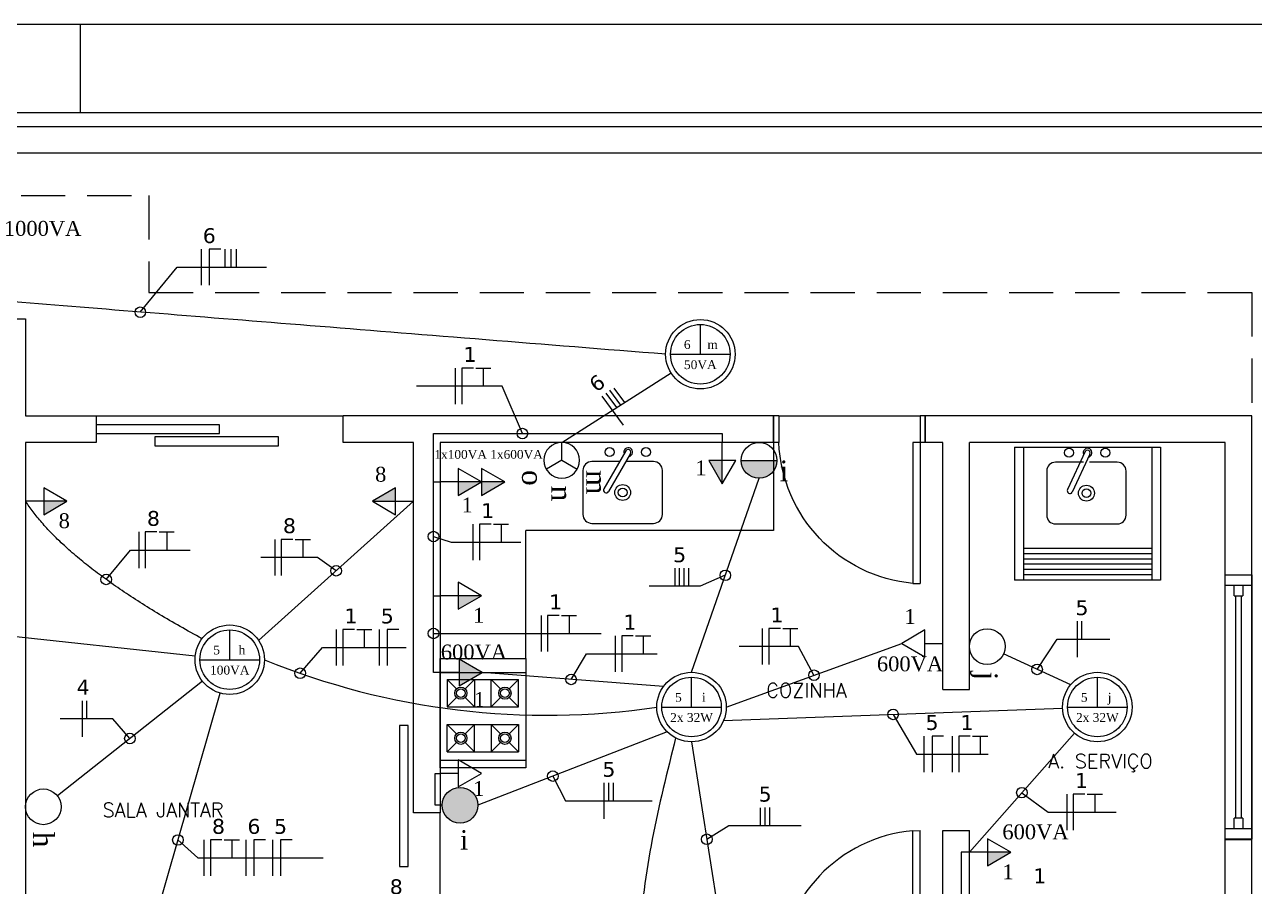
# Model space of a CAD drawing. Extents: x -8832 to -1466, y -5142 to -2323.
# Drawn here: x -3235 to -2538, y -3056 to -2567 of the extents above; entities that cross this region are included whole.
import ezdxf
from ezdxf.enums import TextEntityAlignment as Align

# ---------------------------------------------------------------- set-up
doc = ezdxf.new("R2010")
doc.units = 0
doc.header["$LTSCALE"] = 50
doc.header["$MEASUREMENT"] = 0
doc.linetypes.add('DASHED', pattern=[0.75, 0.5, -0.25])
doc.layers.get('0').update_dxf_attribs({"linetype": 'CONTINUOUS'})
for name, color, linetype in [('ABE', 7, 'CONTINUOUS'), ('ALV', 2, 'CONTINUOUS'), ('Box', 1, 'CONTINUOUS'), ('Eletrodutos', 6, 'CONTINUOUS'), ('fiacão', 3, 'CONTINUOUS'), ('Movéis e utensílios', 30, 'CONTINUOUS'), ('Muro', 194, 'CONTINUOUS'), ('Peças Sanitárias', 130, 'CONTINUOUS'), ('PISO', 237, 'CONTINUOUS'), ('Portas', 1, 'CONTINUOUS'), ('PROJ-COB', 210, 'DASHED'), ('SIMBOLOGIA', 1, 'CONTINUOUS'), ('text', 6, 'CONTINUOUS'), ('TX-M', 5, 'CONTINUOUS')]:
    doc.layers.add(name, color=color, linetype=linetype)
doc.styles.add('ITALICC', font='italicc', dxfattribs={"height": 4})
doc.styles.add('JMS1', font='times.ttf')
doc.styles.add('ROMANS', font='simplex.shx')

# ---------------------------------------------------------------- blocks, each defined once
blk = doc.blocks.new('P80')
at = {"layer": 'ABE'}
for p, q in [((-13.03, -9.92), (-9.03, -9.92)), ((-13.03, -9.92), (-13.03, -89.92)), ((-9.03, -9.92), (-9.03, -89.82))]:
    blk.add_line(p, q, dxfattribs=at)
at = {"layer": 'Box'}
blk.add_line((-9.03, -89.82), (-13.03, -89.92), dxfattribs=at)
at = {"layer": 'PISO'}
for p, q in [((-16.03, -9.92), (-16.03, 5.08)), ((-16.03, 5.08), (-13.03, 5.08)), ((-13.03, 5.08), (-13.03, -9.92)), ((66.97, 5.08), (66.97, -9.92)), ((66.97, 5.08), (69.97, 5.08)), ((69.97, -9.92), (69.97, 5.08)), ((-16.03, -9.92), (-13.03, -9.92)), ((66.97, -9.92), (69.97, -9.92))]:
    blk.add_line(p, q, dxfattribs=at)
blk.add_arc((-16.6, -6.52), 83.64, 275.19392, 357.67207, dxfattribs=at)
blk = doc.blocks.new('FOGAO')
at = {"layer": 'Movéis e utensílios'}
for p, q in [((293.41, 107.26), (293.41, 169.26)), ((293.41, 169.26), (341.91, 169.26)), ((341.91, 169.26), (341.91, 107.26)), ((293.91, 161.26), (341.91, 161.26)), ((297.41, 157.26), (302.7, 151.97)), ((297.41, 157.26), (297.41, 141.76)), ((297.41, 157.26), (337.91, 157.26)), ((307.63, 151.97), (312.91, 157.26)), ((312.91, 157.26), (312.91, 141.76)), ((322.41, 141.76), (322.41, 157.26)), ((322.41, 157.26), (327.7, 151.97)), ((332.63, 151.97), (337.91, 157.26)), ((337.91, 141.76), (337.91, 157.26)), ((297.41, 141.76), (302.7, 147.04)), ((307.63, 147.04), (312.91, 141.76)), ((322.41, 141.76), (327.7, 147.04)), ((332.63, 147.04), (337.91, 141.76)), ((297.41, 141.76), (337.91, 141.76)), ((297.41, 116.24), (297.41, 131.74)), ((297.41, 131.74), (302.7, 126.46)), ((297.41, 131.74), (337.91, 131.74)), ((307.63, 126.46), (312.91, 131.74)), ((312.91, 116.24), (312.91, 131.74)), ((322.41, 131.74), (322.41, 116.24)), ((322.41, 131.74), (327.7, 126.46)), ((332.63, 126.46), (337.91, 131.74)), ((337.91, 131.74), (337.91, 116.24)), ((297.41, 116.24), (302.7, 121.53)), ((307.63, 121.53), (312.91, 116.24)), ((322.41, 116.24), (327.7, 121.53)), ((332.63, 121.53), (337.91, 116.24)), ((297.41, 116.24), (337.91, 116.24)), ((341.91, 107.26), (293.41, 107.26)), ((341.91, 111.26), (293.91, 111.26))]:
    blk.add_line(p, q, dxfattribs=at)
for centre, radius in [((305.16, 149.51), 3.49), ((305.16, 149.51), 2.49), ((330.16, 149.51), 3.49), ((330.16, 149.51), 2.49), ((305.16, 123.99), 3.49), ((305.16, 123.99), 2.49), ((330.16, 123.99), 3.49), ((330.16, 123.99), 2.49)]:
    blk.add_circle(centre, radius, dxfattribs=at)
at = {"layer": 'Peças Sanitárias'}
blk.add_line((341.91, 169.26), (341.91, 123.27), dxfattribs=at)
blk = doc.blocks.new('JAN')
at = {"layer": 'ABE'}
for p, q in [((23.01, 19.4), (23.01, 34.4)), ((123.01, 34.4), (123.01, 19.4)), ((31.01, 28.4), (115.01, 28.4)), ((115.01, 25.4), (31.01, 25.4))]:
    blk.add_line(p, q, dxfattribs=at)
at = {"layer": 'PISO'}
for p, q in [((23.01, 34.4), (123.01, 34.4)), ((27.01, 19.4), (27.01, 34.4)), ((119.01, 34.4), (119.01, 19.4)), ((27.01, 29.4), (31.01, 29.4)), ((31.01, 24.4), (31.01, 29.4)), ((115.01, 29.4), (119.01, 29.4)), ((115.01, 29.4), (115.01, 24.4)), ((31.01, 24.4), (27.01, 24.4)), ((119.01, 24.4), (115.01, 24.4)), ((123.01, 19.4), (23.01, 19.4))]:
    blk.add_line(p, q, dxfattribs=at)
blk = doc.blocks.new('A$C2AD67FED')
at = {"layer": 'SIMBOLOGIA', "linetype": 'Continuous'}
blk.add_circle((60, 0), 60, dxfattribs=at)
at = {"layer": 'SIMBOLOGIA', "linetype": 'Continuous', "style": 'JMS1'}
blk.add_attdef('CIRC.1', text='', height=70, dxfattribs=at).set_placement((143.7, 0), align=Align.MIDDLE_LEFT)
blk = doc.blocks.new('A$C23953070')
at = {"layer": 'SIMBOLOGIA', "linetype": 'Continuous'}
for points in [[(72.6, -54.2), (166.4, 0), (72.6, 0)], [(166.4, -54.2), (260.3, 0), (166.4, 0)]]:
    blk.add_hatch(color=256, dxfattribs=at).paths.add_polyline_path(points)
at = {"layer": 'SIMBOLOGIA'}
blk.add_line((72.6, 0), (0, 0), dxfattribs=at)
at = {"layer": 'SIMBOLOGIA', "linetype": 'Continuous'}
for p, q in [((166.4, 0), (72.6, 0)), ((260.3, 0), (166.4, 0))]:
    blk.add_line(p, q, dxfattribs=at)
at = {"layer": 'SIMBOLOGIA'}
for points in [[(166.4, 0), (72.6, 54.2), (72.6, -54.2)], [(260.3, 0), (166.4, 54.2), (166.4, -54.2)]]:
    blk.add_lwpolyline(points, close=True, dxfattribs=at)
at = {"layer": 'SIMBOLOGIA', "linetype": 'Continuous', "style": 'JMS1'}
blk.add_attdef('POT', text='', height=60, dxfattribs=at).set_placement((195.5, 82.4), align=Align.MIDDLE_LEFT)
blk.add_attdef('CIRC.', (86.3, -123.1), '', height=60, dxfattribs=at)
blk = doc.blocks.new('A$C04520402')
at = {"layer": 'SIMBOLOGIA', "linetype": 'Continuous'}
blk.add_hatch(color=256, dxfattribs=at).paths.add_polyline_path([(0.0968, -0.0723), (0.2219, 0), (0.0968, 0)])
at = {"layer": 'SIMBOLOGIA'}
blk.add_line((0.0968, 0), (0, 0), dxfattribs=at)
at = {"layer": 'SIMBOLOGIA', "linetype": 'Continuous'}
blk.add_line((0.2219, 0), (0.0968, 0), dxfattribs=at)
at = {"layer": 'SIMBOLOGIA'}
blk.add_lwpolyline([(0.2219, 0), (0.0968, 0.0723), (0.0968, -0.0723)], close=True, dxfattribs=at)
at = {"layer": 'SIMBOLOGIA', "linetype": 'Continuous', "style": 'JMS1'}
blk.add_attdef('POT', text='', height=0.08, dxfattribs=at).set_placement((0.177, 0.1099), align=Align.MIDDLE_LEFT)
blk.add_attdef('CIRC.', (0.177, -0.1449), '', height=0.08, dxfattribs=at)
blk = doc.blocks.new('A$C7001172B')
at = {"layer": 'SIMBOLOGIA', "linetype": 'Continuous'}
blk.add_hatch(color=256, dxfattribs=at).paths.add_polyline_path([(0, 0, 1), (120, 0, 1)])
blk.add_circle((60, 0), 60, dxfattribs=at)
at = {"layer": 'SIMBOLOGIA', "linetype": 'Continuous', "style": 'JMS1'}
blk.add_attdef('CIRC.1', text='', height=70, dxfattribs=at).set_placement((143.7, 0), align=Align.MIDDLE_LEFT)
blk = doc.blocks.new('A$C7A1A14DC')
at = {"layer": 'SIMBOLOGIA'}
blk.add_line((0.0968, 0), (0, 0), dxfattribs=at)
blk.add_lwpolyline([(0.2219, 0), (0.0968, 0.0723), (0.0968, -0.0723)], close=True, dxfattribs=at)
at = {"layer": 'SIMBOLOGIA', "linetype": 'Continuous', "style": 'JMS1'}
blk.add_attdef('POT', text='', height=0.08, dxfattribs=at).set_placement((0.177, 0.1099), align=Align.MIDDLE_LEFT)
blk.add_attdef('CIRC.', (0.177, -0.1449), '', height=0.08, dxfattribs=at)
blk = doc.blocks.new('A$C046C75A3')
at = {"layer": 'SIMBOLOGIA', "linetype": 'Continuous'}
blk.add_hatch(color=256, dxfattribs=at).paths.add_polyline_path([(0, 0, 1), (120, 0)])
blk.add_line((0, 0), (120, 0), dxfattribs=at)
blk.add_circle((60, 0), 60, dxfattribs=at)
at = {"layer": 'SIMBOLOGIA', "linetype": 'Continuous', "style": 'JMS1'}
blk.add_attdef('CIRC.1', text='', height=70, dxfattribs=at).set_placement((143.7, 0), align=Align.MIDDLE_LEFT)
blk = doc.blocks.new('A$C37370DF5')
at = {"linetype": 'Continuous'}
for p, q in [((0, 0), (0, 126)), ((-126, 0), (126, 0))]:
    blk.add_line(p, q, dxfattribs=at)
for radius in [147, 126]:
    blk.add_circle((0, 0), radius, dxfattribs=at)
at = {"linetype": 'Continuous', "style": 'JMS1'}
for tag, p in [('CIRC.', (-55.5, 41.2)), ('CMD', (51.8, 41.2)), ('POT.', (0, -44.1))]:
    blk.add_attdef(tag, text='', height=37.5, dxfattribs=at).set_placement(p, align=Align.MIDDLE_CENTER)
blk = doc.blocks.new('A$C3018671F')
at = {"layer": 'SIMBOLOGIA'}
blk.add_hatch(color=256, dxfattribs=at).paths.add_polyline_path([(0.0968, 0.0723), (0.0968, -0.0723), (0.2219, 0)])
blk.add_line((0.0968, 0), (0, 0), dxfattribs=at)
blk.add_lwpolyline([(0.2219, 0), (0.0968, 0.0723), (0.0968, -0.0723)], close=True, dxfattribs=at)
at = {"layer": 'SIMBOLOGIA', "linetype": 'Continuous', "style": 'JMS1'}
blk.add_attdef('POT', text='', height=0.08, dxfattribs=at).set_placement((0.177, 0.1099), align=Align.MIDDLE_LEFT)
blk.add_attdef('CIRC.', (0.177, -0.1449), '', height=0.08, dxfattribs=at)
blk = doc.blocks.new('A$C07894F55')
at = {"layer": 'SIMBOLOGIA', "linetype": 'Continuous'}
for q in [(108.4, 62.1), (0, 0), (108.4, -62.1)]:
    blk.add_line((72, 0), q, dxfattribs=at)
blk.add_ellipse((72, 0), major_axis=(-72, 0), ratio=1, start_param=3.141593, end_param=9.424778, dxfattribs=at)
at = {"layer": 'SIMBOLOGIA', "linetype": 'Continuous', "style": 'JMS1', "width": 1}
blk.add_attdef('CIRC.1', text='', height=84, dxfattribs=at).set_placement((111.2, 73.2), align=Align.BOTTOM_LEFT)
blk.add_attdef('CIRC.2', text='', height=84, dxfattribs=at).set_placement((174, 0), align=Align.MIDDLE_LEFT)
blk.add_attdef('CIRC.3', text='', height=84, dxfattribs=at).set_placement((111.2, -76), align=Align.TOP_LEFT)

msp = doc.modelspace()

# ---------------------------------------------------------------- linework, layer by layer
at = {"lineweight": 13}
for p, q in [((-2278.17, -2566.96), (-4378.17, -2566.96)), ((-3203.17, -2616.96), (-3203.17, -2566.96)), ((-2328.17, -2616.96), (-4253.17, -2616.96))]:
    msp.add_line(p, q, dxfattribs=at)
for p, q in [((-3169.32, -2730.02), (-3148.41, -2704.51)), ((-3148.41, -2704.51), (-3097.84, -2704.51)), ((-2964.22, -2771.85), (-3012.71, -2771.85)), ((-2952.76, -2798.82), (-2964.22, -2771.85)), ((-3003.16, -2857.19), (-2993.07, -2860.44)), ((-2993.07, -2860.44), (-2953.57, -2860.44)), ((-3188.67, -2881.49), (-3174.97, -2864.82)), ((-3174.97, -2864.82), (-3141.14, -2864.82)), ((-3068.84, -2868.98), (-3101.02, -2868.98)), ((-3058.33, -2876.6), (-3068.84, -2868.98)), ((-2852.05, -2885.32), (-2880.87, -2885.32)), ((-2837.76, -2879.16), (-2852.05, -2885.32)), ((-3003.16, -2912.12), (-2908.04, -2912.12)), ((-3078.72, -2934.69), (-3066.13, -2920.13)), ((-3066.13, -2920.13), (-3018.63, -2920.13)), ((-2796.24, -2919.58), (-2829.93, -2919.58)), ((-2787.51, -2935.81), (-2796.24, -2919.58)), ((-2661.05, -2932.49), (-2649.59, -2915.32)), ((-2649.59, -2915.32), (-2619.9, -2915.32)), ((-2925.17, -2938.2), (-2916.52, -2923.6)), ((-2916.52, -2923.6), (-2876.42, -2923.6)), ((-3184.95, -2960.52), (-3214.78, -2960.52)), ((-3175.2, -2971.67), (-3184.95, -2960.52)), ((-2742.66, -2958.01), (-2729.48, -2980.51)), ((-2729.48, -2980.51), (-2688.83, -2980.51)), ((-2935.5, -2992.99), (-2928.36, -3006.94)), ((-2669.65, -3002.4), (-2654.76, -3013.4)), ((-2928.36, -3006.94), (-2879.25, -3006.94)), ((-2654.76, -3013.4), (-2616.28, -3013.4)), ((-2848.21, -3028.81), (-2835.69, -3021.03)), ((-2835.69, -3021.03), (-2794.78, -3021.03)), ((-3147.98, -3029.2), (-3136.76, -3039.41)), ((-3136.76, -3039.41), (-3065.7, -3039.41))]:
    msp.add_line(p, q)
at = {"layer": 'ALV'}
for p, q in [((-3324.4, -2733.84), (-3234.4, -2733.84)), ((-3234.4, -2733.84), (-3234.4, -2788.84)), ((-3234.4, -2788.84), (-3194.4, -2788.84)), ((-3194.4, -2788.84), (-3194.4, -2803.84)), ((-2810.4, -2788.84), (-3054.4, -2788.84)), ((-3054.4, -2803.84), (-3054.4, -2788.84)), ((-2810.4, -2788.84), (-2810.4, -2803.84)), ((-2699.4, -2788.84), (-2724.4, -2788.84)), ((-2724.4, -2788.84), (-2724.4, -2803.84)), ((-2539.4, -2788.84), (-2699.4, -2788.84)), ((-2539.4, -3118.84), (-2539.4, -2788.84)), ((-3234.4, -2803.84), (-3234.4, -3063.84)), ((-3194.4, -2803.84), (-3234.4, -2803.84)), ((-3014.4, -2803.84), (-3054.4, -2803.84)), ((-3014.4, -3013.84), (-3014.4, -2803.84)), ((-2999.4, -2803.84), (-2999.4, -3013.84)), ((-2810.4, -2803.84), (-2999.4, -2803.84)), ((-2714.4, -2803.84), (-2724.4, -2803.84)), ((-2714.4, -2943.84), (-2714.4, -2803.84)), ((-2554.4, -2803.84), (-2699.4, -2803.84)), ((-2699.4, -2943.84), (-2699.4, -2803.84)), ((-2554.4, -3103.84), (-2554.4, -2803.84)), ((-2554.4, -2878.84), (-2539.4, -2878.84)), ((-2714.4, -2943.84), (-2699.4, -2943.84)), ((-2999.4, -3013.84), (-3014.4, -3013.84)), ((-2714.4, -3103.84), (-2714.4, -3023.84)), ((-2714.4, -3023.84), (-2699.4, -3023.84)), ((-2699.4, -3103.84), (-2699.4, -3023.84)), ((-2554.4, -3028.84), (-2539.4, -3028.84))]:
    msp.add_line(p, q, dxfattribs=at)
at = {"layer": 'Box'}
for points in [[(-3194.4, -2798.84), (-3124.4, -2798.84), (-3124.4, -2793.84), (-3194.4, -2793.84)], [(-3161.01, -2805.73), (-3091.01, -2805.73), (-3091.01, -2800.73), (-3161.01, -2800.73)], [(-3017.51, -3044.22), (-3017.51, -2964.22), (-3022.51, -2964.22), (-3022.51, -3044.22)]]:
    msp.add_lwpolyline(points, close=True, dxfattribs=at)
at = {"layer": 'Eletrodutos'}
for p, q in [((-2930.45, -2803.84), (-2868.52, -2764.41)), ((-3003.16, -2826.21), (-3003.16, -2798.82)), ((-3003.16, -2798.82), (-2839.5, -2798.82)), ((-2839.5, -2798.82), (-2839.5, -2803.84)), ((-3003.16, -2934.24), (-3003.16, -2826.21)), ((-3003.16, -2826.21), (-2999.4, -2826.21)), ((-2856.9, -2934.15), (-2818.63, -2824.17)), ((-3102.26, -2916.05), (-3014.4, -2837.16)), ((-3003.16, -2890.75), (-2999.4, -2890.75)), ((-3379.71, -2898.84), (-3138.19, -2924.89)), ((-2837.21, -2953.84), (-2737.8, -2917.77)), ((-2641.99, -2941.2), (-2680.11, -2923.77)), ((-2998.9, -2934.24), (-3003.16, -2934.24)), ((-2872.75, -2942.16), (-2975.49, -2934.24)), ((-3134.07, -2939.2), (-3216.33, -3004.13)), ((-3171.9, -3112.47), (-3124.05, -2945.93)), ((-2838.75, -2961.47), (-2646.57, -2954.55)), ((-2870.75, -2967.82), (-2977.98, -3009.49)), ((-2699.4, -3036.18), (-2639.91, -2968.61)), ((-2856.9, -2973.52), (-2839.53, -3084.1)), ((-3002.22, -3009.49), (-3002.22, -2991.47)), ((-3002.22, -2991.47), (-2999.4, -2991.47)), ((-2998.23, -3009.49), (-3002.22, -3009.49)), ((-2699.4, -3036.18), (-2704.14, -3036.18)), ((-2704.14, -3036.18), (-2704.14, -3108.97))]:
    msp.add_line(p, q, dxfattribs=at)
at = {"layer": 'Eletrodutos', "color": 167}
for centre in [(-3169.32, -2730.02), (-2952.76, -2798.82), (-3003.16, -2857.19), (-3188.67, -2881.49), (-3058.33, -2876.6), (-2837.76, -2879.16), (-3003.16, -2912.12), (-3078.72, -2934.69), (-2787.51, -2935.81), (-2661.05, -2932.49), (-2925.17, -2938.2), (-2742.66, -2958.01), (-3175.2, -2971.67), (-2935.5, -2992.99), (-2669.65, -3002.4), (-3147.98, -3029.2), (-2848.21, -3028.81)]:
    msp.add_circle(centre, 3, dxfattribs=at)
at = {"layer": 'Eletrodutos'}
msp.add_arc((-2939.06, -2536.86), 421.63, 247.71749, 278.52152, dxfattribs=at)
for points in [[(-2871.6, -2753.84), (-3402.25, -2711.23), (-3537.27, -2700.41)], [(-3134.3, -2915.1), (-3210.99, -2873.41), (-3234.29, -2837.16)]]:
    msp.add_open_spline(points, degree=2, dxfattribs=at)
msp.add_spline([(-2865.93, -2971.33), (-2886.12, -3086.26), (-2867.45, -3220.97)], degree=3, dxfattribs=at)
at = {"layer": 'fiacão'}
for p, q in [((-3134.89, -2694.3), (-3134.89, -2714.72)), ((-3121.42, -2694.3), (-3121.42, -2704.51)), ((-3118.05, -2694.3), (-3118.05, -2704.51)), ((-3114.95, -2694.3), (-3114.95, -2704.51)), ((-2990.79, -2761.64), (-2990.79, -2782.06)), ((-2990.79, -2761.64), (-2990.79, -2782.06)), ((-2979.2, -2761.64), (-2970.62, -2761.64)), ((-2974.91, -2761.64), (-2974.91, -2771.85)), ((-2900.99, -2773.1), (-2894.98, -2781.26)), ((-2907.68, -2777.65), (-2895.58, -2794.09)), ((-2905.53, -2775.9), (-2899.48, -2784.12)), ((-2903.33, -2774.26), (-2897.17, -2782.65)), ((-2980.76, -2850.23), (-2980.76, -2870.65)), ((-2980.76, -2850.23), (-2980.76, -2870.65)), ((-2969.17, -2850.23), (-2960.59, -2850.23)), ((-2964.88, -2850.23), (-2964.88, -2860.44)), ((-3170.22, -2854.61), (-3170.22, -2875.03)), ((-3170.22, -2854.61), (-3170.22, -2875.03)), ((-3158.63, -2854.61), (-3150.05, -2854.61)), ((-3154.34, -2854.61), (-3154.34, -2864.82)), ((-3093.12, -2858.77), (-3093.12, -2879.19)), ((-3093.12, -2858.77), (-3093.12, -2879.19)), ((-3081.53, -2858.77), (-3072.95, -2858.77)), ((-3077.24, -2858.77), (-3077.24, -2868.98)), ((-2866.18, -2885.32), (-2866.18, -2875.18)), ((-2863.69, -2885.32), (-2863.69, -2875.14)), ((-2861.05, -2885.32), (-2861.05, -2875.11)), ((-2858.41, -2885.32), (-2858.41, -2875.11)), ((-2942.21, -2901.91), (-2942.21, -2922.33)), ((-2942.21, -2901.91), (-2942.21, -2922.33)), ((-2930.62, -2901.91), (-2922.04, -2901.91)), ((-2926.33, -2901.91), (-2926.33, -2912.12)), ((-2638.42, -2905.11), (-2638.42, -2925.53)), ((-2635.66, -2915.32), (-2635.66, -2905.14)), ((-3058.26, -2909.92), (-3058.26, -2930.34)), ((-3058.26, -2909.92), (-3058.26, -2930.34)), ((-3046.67, -2909.92), (-3038.09, -2909.92)), ((-3042.38, -2909.92), (-3042.38, -2920.13)), ((-3034.02, -2909.92), (-3034.02, -2930.34)), ((-2900.19, -2913.39), (-2900.19, -2933.81)), ((-2900.19, -2913.39), (-2900.19, -2933.81)), ((-2888.6, -2913.39), (-2880.02, -2913.39)), ((-2884.31, -2913.39), (-2884.31, -2923.6)), ((-2816.8, -2909.37), (-2816.8, -2929.79)), ((-2816.8, -2909.37), (-2816.8, -2929.78)), ((-2805.22, -2909.37), (-2796.64, -2909.37)), ((-2800.93, -2909.37), (-2800.93, -2919.58)), ((-3202.25, -2950.31), (-3202.25, -2970.73)), ((-3199.87, -2950.31), (-3199.87, -2960.52)), ((-2725.2, -2970.3), (-2725.2, -2990.72)), ((-2709.16, -2970.3), (-2709.16, -2990.72)), ((-2709.16, -2970.3), (-2709.16, -2990.72)), ((-2697.57, -2970.3), (-2688.99, -2970.3)), ((-2693.28, -2970.3), (-2693.28, -2980.51)), ((-2906.57, -2996.74), (-2906.57, -3017.15)), ((-2903.81, -3006.94), (-2903.81, -2996.77)), ((-2901.17, -3006.94), (-2901.17, -2996.74)), ((-2644.24, -3003.19), (-2644.24, -3023.61)), ((-2644.24, -3003.19), (-2644.24, -3023.61)), ((-2632.65, -3003.19), (-2624.07, -3003.19)), ((-2628.36, -3003.19), (-2628.36, -3013.4)), ((-2817.72, -3021.03), (-2817.72, -3010.89)), ((-2815.23, -3021.03), (-2815.23, -3010.86)), ((-2812.6, -3021.03), (-2812.6, -3010.82)), ((-3133.35, -3029.2), (-3133.35, -3049.62)), ((-3133.35, -3029.2), (-3133.35, -3049.62)), ((-3121.77, -3029.2), (-3113.18, -3029.2)), ((-3117.48, -3029.2), (-3117.48, -3039.41)), ((-3109.58, -3029.2), (-3109.58, -3049.62)), ((-3109.58, -3029.2), (-3109.58, -3049.62)), ((-3094.49, -3029.2), (-3094.49, -3049.62)), ((-3094.49, -3029.2), (-3094.49, -3049.62))]:
    msp.add_line(p, q, dxfattribs=at)
for points in [[(-3123.72, -2694.3), (-3130.26, -2694.3), (-3130.26, -2714.72)], [(-3123.72, -2694.3), (-3130.26, -2694.3), (-3130.26, -2714.72)], [(-2980.53, -2761.64), (-2987.07, -2761.64), (-2987.07, -2782.06)], [(-2980.53, -2761.64), (-2987.07, -2761.64), (-2987.07, -2782.06)], [(-2970.5, -2850.23), (-2977.04, -2850.23), (-2977.04, -2870.65)], [(-2970.5, -2850.23), (-2977.04, -2850.23), (-2977.04, -2870.65)], [(-3159.96, -2854.61), (-3166.5, -2854.61), (-3166.5, -2875.03)], [(-3159.96, -2854.61), (-3166.5, -2854.61), (-3166.5, -2875.03)], [(-3082.86, -2858.77), (-3089.4, -2858.77), (-3089.4, -2879.19)], [(-3082.86, -2858.77), (-3089.4, -2858.77), (-3089.4, -2879.19)], [(-2931.95, -2901.91), (-2938.49, -2901.91), (-2938.49, -2922.33)], [(-2931.95, -2901.91), (-2938.49, -2901.91), (-2938.49, -2922.33)], [(-3048, -2909.92), (-3054.54, -2909.92), (-3054.54, -2930.34)], [(-3048, -2909.92), (-3054.54, -2909.92), (-3054.54, -2930.34)], [(-3022.86, -2909.92), (-3029.4, -2909.92), (-3029.4, -2930.34)], [(-3022.86, -2909.92), (-3029.4, -2909.92), (-3029.4, -2930.34)], [(-2889.93, -2913.39), (-2896.47, -2913.39), (-2896.47, -2933.81)], [(-2889.93, -2913.39), (-2896.47, -2913.39), (-2896.47, -2933.81)], [(-2806.54, -2909.37), (-2813.09, -2909.37), (-2813.09, -2929.79)], [(-2806.54, -2909.37), (-2813.09, -2909.37), (-2813.09, -2929.79)], [(-2714.04, -2970.3), (-2720.58, -2970.3), (-2720.58, -2990.72)], [(-2714.04, -2970.3), (-2720.58, -2970.3), (-2720.58, -2990.72)], [(-2698.89, -2970.3), (-2705.44, -2970.3), (-2705.44, -2990.72)], [(-2698.89, -2970.3), (-2705.44, -2970.3), (-2705.44, -2990.72)], [(-2633.98, -3003.19), (-2640.52, -3003.19), (-2640.52, -3023.61)], [(-2633.98, -3003.19), (-2640.52, -3003.19), (-2640.52, -3023.61)], [(-3123.09, -3029.2), (-3129.63, -3029.2), (-3129.63, -3049.62)], [(-3123.09, -3029.2), (-3129.63, -3029.2), (-3129.63, -3049.62)], [(-3098.41, -3029.2), (-3104.95, -3029.2), (-3104.95, -3049.62)], [(-3098.41, -3029.2), (-3104.95, -3029.2), (-3104.95, -3049.62)], [(-3083.33, -3029.2), (-3089.87, -3029.2), (-3089.87, -3049.62)], [(-3083.33, -3029.2), (-3089.87, -3029.2), (-3089.87, -3049.62)]]:
    msp.add_lwpolyline(points, dxfattribs=at)
at = {"layer": 'Movéis e utensílios'}
for p, q in [((-2894.09, -2808.54), (-2906.59, -2830.19)), ((-2810.4, -2803.84), (-2810.4, -2853.84)), ((-2673.76, -2806.57), (-2591.08, -2806.57)), ((-2673.76, -2806.57), (-2673.76, -2881.92)), ((-2668.76, -2806.57), (-2668.76, -2881.92)), ((-2633.72, -2808.91), (-2643.74, -2830.56)), ((-2596.08, -2806.57), (-2596.08, -2881.92)), ((-2591.08, -2806.57), (-2591.08, -2881.92)), ((-2897.65, -2814.71), (-2913.43, -2814.71)), ((-2891.49, -2810.04), (-2903.99, -2831.69)), ((-2878.43, -2814.71), (-2894.18, -2814.71)), ((-2634.8, -2815.07), (-2650.59, -2815.07)), ((-2631.12, -2810.41), (-2641.15, -2832.06)), ((-2615.59, -2815.07), (-2631.34, -2815.07)), ((-2918.43, -2819.71), (-2918.43, -2844.71)), ((-2873.43, -2844.71), (-2873.43, -2819.71)), ((-2655.59, -2820.07), (-2655.59, -2845.07)), ((-2610.59, -2845.07), (-2610.59, -2820.07)), ((-2913.43, -2849.71), (-2878.43, -2849.71)), ((-2650.59, -2850.07), (-2615.59, -2850.07)), ((-2810.4, -2853.84), (-2950.9, -2853.84)), ((-2950.9, -2926.24), (-2950.9, -2853.84)), ((-2596.08, -2863.92), (-2668.76, -2863.92)), ((-2596.08, -2866.92), (-2668.76, -2866.92)), ((-2596.08, -2866.92), (-2668.76, -2866.92)), ((-2596.08, -2869.92), (-2668.76, -2869.92)), ((-2596.08, -2872.92), (-2668.76, -2872.92)), ((-2596.08, -2875.92), (-2668.76, -2875.92)), ((-2591.08, -2881.92), (-2673.76, -2881.92)), ((-2596.08, -2878.92), (-2668.76, -2878.92))]:
    msp.add_line(p, q, dxfattribs=at)
for centre, radius in [((-2903.33, -2809.29), 2.5), ((-2882.73, -2809.29), 2.5), ((-2642.96, -2809.66), 2.5), ((-2622.36, -2809.66), 2.5), ((-2895.93, -2832.21), 4.5), ((-2895.93, -2832.21), 2.5), ((-2633.09, -2832.57), 4.5), ((-2633.09, -2832.57), 2.5)]:
    msp.add_circle(centre, radius, dxfattribs=at)
for centre, radius, start, end in [((-2892.79, -2809.29), 2.5, 276.8699, 203.1301), ((-2892.79, -2809.29), 1.5, 330, 150), ((-2632.42, -2809.66), 2.5, 276.8699, 203.1301), ((-2632.42, -2809.66), 1.5, 330, 150), ((-2913.43, -2819.71), 5, 90, 180), ((-2878.43, -2819.71), 5, 0, 90), ((-2650.59, -2820.07), 5, 90, 180), ((-2615.59, -2820.07), 5, 0, 90), ((-2905.29, -2830.94), 1.5, 150, 330), ((-2642.44, -2831.31), 1.5, 150, 330), ((-2913.43, -2844.71), 5, 180, 270), ((-2878.43, -2844.71), 5, 270, 0), ((-2650.59, -2845.07), 5, 180, 270), ((-2615.59, -2845.07), 5, 270, 0)]:
    msp.add_arc(centre, radius, start, end, dxfattribs=at)
at = {"layer": 'Muro', "lineweight": 13}
for p, q in [((-2443.05, -2624.94), (-4178.05, -2624.94)), ((-2458.05, -2639.94), (-4163.05, -2639.94))]:
    msp.add_line(p, q, dxfattribs=at)
at = {"layer": 'PISO'}
for p, q in [((-3194.4, -2788.84), (-3054.4, -2788.84)), ((-2807.4, -2788.84), (-2727.4, -2788.84)), ((-2999.4, -3093.84), (-2999.4, -3013.84))]:
    msp.add_line(p, q, dxfattribs=at)
at = {"layer": 'PROJ-COB'}
msp.add_lwpolyline([(-3879.4, -3403.84), (-3949.4, -3403.84), (-3949.4, -2663.84), (-3164.4, -2663.84), (-3164.4, -2718.84), (-2539.43, -2718.84), (-2539.4, -2788.84)], dxfattribs=at)

# ---------------------------------------------------------------- block references
at = {"linetype": 'Continuous'}
ref = msp.add_blockref('A$C7A1A14DC', (-3258.22, -2663.84), dxfattribs=dict(at, xscale=105.46875, yscale=105.46875, zscale=105.46875, rotation=270))
ref.add_attrib('POT', '1000VA', dxfattribs={"linetype": 'Continuous', "height": 8.438, "style": 'JMS1'}).set_placement((-3246.64, -2682.5), align=Align.MIDDLE_LEFT)
ref.add_attrib('CIRC.', '9', (-3273.51, -2682.5), dxfattribs={"linetype": 'Continuous', "height": 8.44, "style": 'JMS1'})
ref = msp.add_blockref('A$C23953070', (-2999.4, -2826.21), dxfattribs=dict(xscale=0.140625, yscale=0.140625, zscale=0.140625))
ref.add_attrib('POT', '1x100VA 1x600VA', dxfattribs={"linetype": 'Continuous', "height": 5, "style": 'JMS1'}).set_placement((-2971.91, -2814.63), align=Align.BOTTOM_CENTER)
ref.add_attrib('CIRC.', '1', (-2987.26, -2843.53), dxfattribs={"linetype": 'Continuous', "height": 8.44, "style": 'JMS1'})
ref = msp.add_blockref('A$C04520402', (-2839.5, -2803.84), dxfattribs=dict(at, xscale=105.46875, yscale=105.46875, zscale=105.46875, rotation=270))
ref.add_attrib('CIRC.', '1', (-2854.78, -2822.5), dxfattribs={"linetype": 'Continuous', "height": 8.44, "style": 'JMS1'})
ref = msp.add_blockref('A$C04520402', (-3014.4, -2837.16), dxfattribs=dict(at, xscale=105.46875, yscale=105.46875, zscale=105.46875, rotation=180))
ref.add_attrib('CIRC.', '8', dxfattribs={"linetype": 'Continuous', "height": 8.44, "style": 'JMS1'}).set_placement((-3033.07, -2821.87), align=Align.MIDDLE_CENTER)
ref = msp.add_blockref('A$C04520402', (-3234.29, -2837.16), dxfattribs=dict(at, xscale=105.46875, yscale=105.46875, zscale=105.46875))
ref.add_attrib('CIRC.', '8', (-3215.62, -2852.44), dxfattribs={"linetype": 'Continuous', "height": 8.44, "style": 'JMS1'})
ref = msp.add_blockref('A$C04520402', (-2999.4, -2890.75), dxfattribs=dict(at, xscale=105.46875, yscale=105.46875, zscale=105.46875))
ref.add_attrib('CIRC.', '1', (-2980.73, -2906.03), dxfattribs={"linetype": 'Continuous', "height": 8.44, "style": 'JMS1'})
ref = msp.add_blockref('A$C7A1A14DC', (-2714.4, -2917.77), dxfattribs=dict(at, xscale=105.46875, yscale=105.46875, zscale=105.46875, rotation=180))
ref.add_attrib('POT', '600VA', dxfattribs={"linetype": 'Continuous', "height": 8.438, "style": 'JMS1'}).set_placement((-2733.07, -2929.36), align=Align.MIDDLE_CENTER)
ref.add_attrib('CIRC.', '1', dxfattribs={"linetype": 'Continuous', "height": 8.44, "style": 'JMS1'}).set_placement((-2733.07, -2902.49), align=Align.MIDDLE_CENTER)
ref = msp.add_blockref('A$C3018671F', (-2998.9, -2934.24), dxfattribs=dict(at, xscale=105.46875, yscale=105.46875, zscale=105.46875))
ref.add_attrib('POT', '600VA', dxfattribs={"linetype": 'Continuous', "height": 8.438, "style": 'JMS1'}).set_placement((-2980.23, -2922.65), align=Align.MIDDLE_CENTER)
ref.add_attrib('CIRC.', '1', dxfattribs={"linetype": 'Continuous', "height": 8.44, "style": 'JMS1'}).set_placement((-2980.23, -2949.52), align=Align.MIDDLE_LEFT)
ref = msp.add_blockref('A$C7A1A14DC', (-2999.4, -2991.47), dxfattribs=dict(at, xscale=105.46875, yscale=105.46875, zscale=105.46875))
ref.add_attrib('CIRC.', '1', dxfattribs={"linetype": 'Continuous', "height": 8.44, "style": 'JMS1'}).set_placement((-2980.73, -3006.75), align=Align.BOTTOM_LEFT)
ref = msp.add_blockref('A$C04520402', (-2699.4, -3036.18), dxfattribs=dict(at, xscale=105.46875, yscale=105.46875, zscale=105.46875))
ref.add_attrib('POT', '600VA', dxfattribs={"linetype": 'Continuous', "height": 8.438, "style": 'JMS1'}).set_placement((-2680.73, -3024.6), align=Align.MIDDLE_LEFT)
ref.add_attrib('CIRC.', '1', (-2680.73, -3051.47), dxfattribs={"linetype": 'Continuous', "height": 8.44, "style": 'JMS1'})
at = {"layer": 'ALV', "xscale": 1.5, "zscale": 1.5, "rotation": 270}
msp.add_blockref('JAN', (-2573.8, -2844.32), dxfattribs=at)
at = {"layer": 'Box'}
msp.add_blockref('FOGAO', (-3292.81, -3095.49), dxfattribs=at)
at = {"layer": 'Portas', "xscale": -1}
msp.add_blockref('P80', (-2740.43, -2793.92), dxfattribs=at)
at = {"layer": 'Portas', "rotation": 180}
msp.add_blockref('P80', (-2740.43, -3113.75), dxfattribs=at)
at = {"layer": 'SIMBOLOGIA', "xscale": 0.1339187634326197, "yscale": 0.1339187634326197, "zscale": 0.1339187634326197}
for p, values in [((-2851.91, -2753.84), {'POT.': '50VA', 'CIRC.': '6', 'CMD': 'm'}), ((-3118.62, -2927.01), {'POT.': '100VA', 'CIRC.': '5', 'CMD': 'h'}), ((-2856.9, -2953.84), {'POT.': '2x 32W', 'CIRC.': '5', 'CMD': 'i'}), ((-2626.9, -2953.84), {'POT.': '2x 32W', 'CIRC.': '5', 'CMD': 'j'})]:
    msp.add_blockref('A$C37370DF5', p, dxfattribs=at).add_auto_attribs(values)
at = {"layer": 'SIMBOLOGIA'}
ref = msp.add_blockref('A$C07894F55', (-2930.45, -2803.84), dxfattribs=dict(at, xscale=0.140625, yscale=0.140625, zscale=0.140625, rotation=270))
ref.add_attrib('CIRC.1', 'm', dxfattribs={"layer": '0', "linetype": 'Continuous', "height": 11.81, "rotation": 270, "style": 'JMS1', "width": 1}).set_placement((-2920.16, -2819.47), align=Align.BOTTOM_LEFT)
ref.add_attrib('CIRC.2', 'n', dxfattribs={"layer": '0', "linetype": 'Continuous', "height": 11.81, "rotation": 270, "style": 'JMS1', "width": 1}).set_placement((-2930.45, -2828.3), align=Align.MIDDLE_LEFT)
ref.add_attrib('CIRC.3', 'o', dxfattribs={"layer": '0', "linetype": 'Continuous', "height": 11.81, "rotation": 270, "style": 'JMS1', "width": 1}).set_placement((-2941.14, -2819.47), align=Align.TOP_LEFT)
at = {"layer": 'SIMBOLOGIA', "linetype": 'Continuous'}
ref = msp.add_blockref('A$C046C75A3', (-2828.75, -2814.04), dxfattribs=dict(at, xscale=0.1687500000916771, yscale=0.1687499983236194, zscale=0.16875))
ref.add_attrib('CIRC.1', 'i', dxfattribs={"layer": '0', "linetype": 'Continuous', "height": 11.81, "style": 'JMS1'}).set_placement((-2804.5, -2814.04), align=Align.TOP_CENTER)
ref = msp.add_blockref('A$C2AD67FED', (-2689.32, -2909.43), dxfattribs=dict(at, xscale=0.1687500000916771, yscale=0.1687499983236194, zscale=0.16875, rotation=270))
ref.add_attrib('CIRC.1', 'j', dxfattribs={"layer": '0', "linetype": 'Continuous', "height": 11.81, "rotation": 270, "style": 'JMS1'}).set_placement((-2689.32, -2933.69), align=Align.MIDDLE_LEFT)
ref = msp.add_blockref('A$C2AD67FED', (-3224.28, -3000.28), dxfattribs=dict(at, xscale=0.1687500000916771, yscale=0.1687499983236194, zscale=0.16875, rotation=270))
ref.add_attrib('CIRC.1', 'h', dxfattribs={"layer": '0', "linetype": 'Continuous', "height": 11.81, "rotation": 270, "style": 'JMS1'}).set_placement((-3224.28, -3024.53), align=Align.MIDDLE_LEFT)
ref = msp.add_blockref('A$C7001172B', (-2988.11, -2999.37), dxfattribs=dict(at, xscale=0.1687500000916771, yscale=0.1687499983236194, zscale=0.16875, rotation=270))
ref.add_attrib('CIRC.1', 'i', dxfattribs={"layer": '0', "linetype": 'Continuous', "height": 11, "style": 'JMS1'}).set_placement((-2988.11, -3023.62), align=Align.TOP_LEFT)

# ---------------------------------------------------------------- texts
at = {"layer": 'text', "char_height": 8.4375, "width": 11.777, "attachment_point": 2, "style": 'ITALICC'}
for s, insert in [('{\\fVerdana|b0|i0|c0|p34;6}', (-3130.23, -2682.38)), ('{\\fVerdana|b0|i0|c0|p34;1}', (-2982.45, -2749.72)), ('{\\fVerdana|b0|i0|c0|p34;8}', (-3161.87, -2842.69)), ('{\\fVerdana|b0|i0|c0|p34;1}', (-2972.42, -2838.31)), ('{\\fVerdana|b0|i0|c0|p34;8}', (-3084.78, -2846.85)), ('{\\fVerdana|b0|i0|c0|p34;1}', (-2933.87, -2889.99)), ('{\\fVerdana|b0|i0|c0|p34;1}', (-3049.92, -2898)), ('{\\fVerdana|b0|i0|c0|p34;5}', (-3029.37, -2898)), ('{\\fVerdana|b0|i0|c0|p34;1}', (-2808.46, -2897.45)), ('{\\fVerdana|b0|i0|c0|p34;1}', (-2891.85, -2901.47)), ('{\\fVerdana|b0|i0|c0|p34;4}', (-3201.75, -2938.39)), ('{\\fVerdana|b0|i0|c0|p34;5}', (-2720.55, -2958.38)), ('{\\fVerdana|b0|i0|c0|p34;1}', (-2700.81, -2958.38)), ('{\\fVerdana|b0|i0|c0|p34;1}', (-2635.9, -2991.27)), ('{\\fVerdana|b0|i0|c0|p34;8}', (-3125.01, -3017.28)), ('{\\fVerdana|b0|i0|c0|p34;6}', (-3104.92, -3017.28)), ('{\\fVerdana|b0|i0|c0|p34;5}', (-3089.84, -3017.28)), ('{\\fVerdana|b0|i0|c0|p34;1}', (-2659.51, -3045.34)), ('{\\fVerdana|b0|i0|c0|p34;8}', (-3024.25, -3051.48))]:
    msp.add_mtext(s, dxfattribs=dict(at, insert=insert))
at = {"layer": 'text', "char_height": 8.4375, "attachment_point": 2, "style": 'ITALICC'}
for s, insert, width, rotation in [('{\\fVerdana|b0|i0|c0|p34;6}', (-2912.98, -2766.73), 11.777, 36.42478), ('{\\fVerdana|b0|i0|c0|p34;5}', (-2863.61, -2863.3), 14.8608, 359.72755), ('{\\fVerdana|b0|i0|c0|p34;5}', (-2635.58, -2893.31), 14.8608, 359.72755), ('{\\fVerdana|b0|i0|c0|p34;5}', (-2903.73, -2984.93), 14.8608, 359.72755), ('{\\fVerdana|b0|i0|c0|p34;5}', (-2815.16, -2999.02), 14.8608, 359.72755)]:
    msp.add_mtext(s, dxfattribs=dict(at, insert=insert, width=width, rotation=rotation))
at = {"layer": 'TX-M', "style": 'ROMANS'}
for s, p in [('COZINHA', (-2814.56, -2948.36)), ('A. SERVIÇO', (-2654.78, -2988.51)), ('SALA JANTAR', (-3190.71, -3016.19))]:
    msp.add_text(s, height=8, dxfattribs=at).set_placement(p)

doc.saveas('drawing.dxf')
